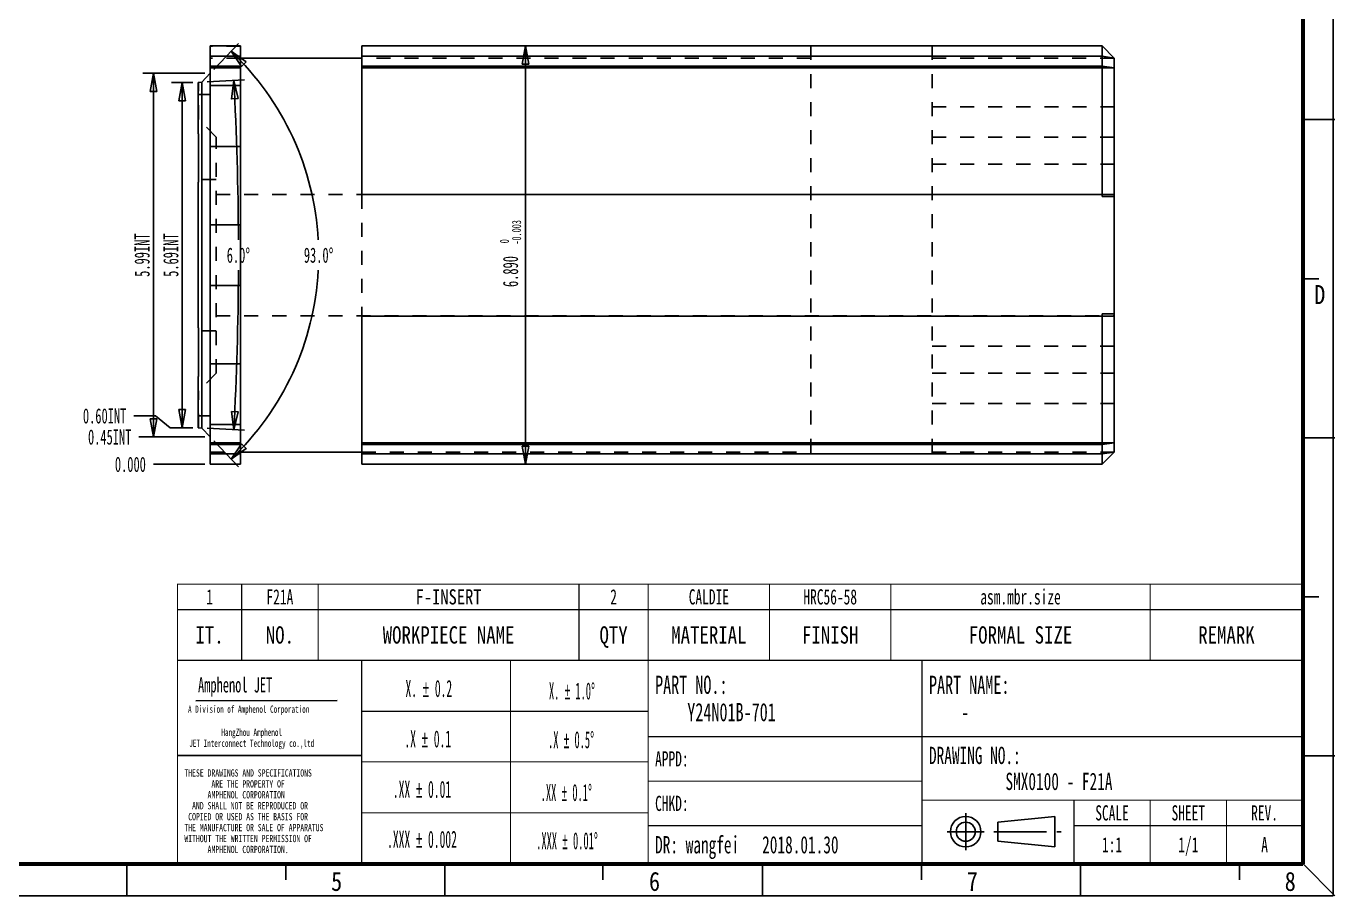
# Model space of a CAD drawing. Header units: millimetres. Extents: x 1.2 to 41.6, y 0.8 to 29.3.
# Drawn here: x 19.99 to 41.56, y 0.81 to 15.13 of the extents above; entities that cross this region are included whole.
import ezdxf
from ezdxf.enums import TextEntityAlignment as Align

# ---------------------------------------------------------------- set-up
doc = ezdxf.new("R2010")
doc.units = ezdxf.units.MM
doc.header["$LTSCALE"] = 2.31
doc.linetypes.add('CENTER', pattern=[0.6, 0.375, -0.075, 0.075, -0.075])
doc.linetypes.add('HIDDEN', pattern=[0.2, 0.1, -0.1])
doc.layers.get('0').update_dxf_attribs({"linetype": 'CONTINUOUS'})
for name, color, linetype in [('DEFAULT_1', 7, 'CENTER'), ('DEFAULT_2', 4, 'HIDDEN'), ('DIM', 7, 'CONTINUOUS'), ('NOTE', 7, 'CONTINUOUS')]:
    doc.layers.add(name, color=color, linetype=linetype)
doc.styles.get("Standard").update_dxf_attribs({"font": 'txt', "width": 0.6})
doc.styles.add('TEXTSTYLE_11', font='txt', dxfattribs={"width": 0.6})
doc.styles.add('TEXTSTYLE_12', font='txt', dxfattribs={"width": 0.6})
doc.styles.add('TEXTSTYLE_3', font='txt', dxfattribs={"width": 0.65})
doc.styles.add('TEXTSTYLE_4', font='txt', dxfattribs={"width": 0.8})
doc.styles.add('TEXTSTYLE_5', font='txt', dxfattribs={"width": 0.85})
doc.styles.add('TEXTSTYLE_6', font='txt', dxfattribs={"width": 0.5})
doc.styles.add('TEXTSTYLE_8', font='txt', dxfattribs={"width": 0.45})
doc.dimstyles.new('DIMSTYLE_11', dxfattribs={"dimtxt": 0.25, "dimasz": 0.3, "dimexe": 1.75, "dimexo": 0.875, "dimtad": 0, "dimtih": 1, "dimtoh": 1, "dimzin": 0, "dimdsep": 46, "dimtxsty": 'STANDARD', "dimblk": 'CLOSED', "dimblk1": 'CLOSED', "dimblk2": 'CLOSED', "dimcen": 0.09, "dimadec": 0, "dimazin": 0, "dimtp": 0.1, "dimtm": 0.1, "dimtfac": 1, "dimtofl": 0, "dimtmove": 0, "dimatfit": 3, "dimldrblk": 'CLOSED', "dimfxl": 1, "dimtolj": 1, "dimtzin": 0, "dimarcsym": 0})
doc.dimstyles.new('DIMSTYLE_12', dxfattribs={"dimtxt": 0.25, "dimasz": 0.3, "dimexe": 1.75, "dimexo": 0.875, "dimtad": 1, "dimzin": 0, "dimdsep": 46, "dimtxsty": 'STANDARD', "dimblk": 'CLOSED', "dimblk1": 'CLOSED', "dimblk2": 'CLOSED', "dimcen": 0.09, "dimadec": 0, "dimazin": 0, "dimtp": 0.1, "dimtm": 0.1, "dimtfac": 1, "dimtofl": 0, "dimtmove": 0, "dimatfit": 3, "dimldrblk": 'CLOSED', "dimfxl": 1, "dimtolj": 1, "dimtzin": 0, "dimarcsym": 0})
doc.dimstyles.new('DIMSTYLE_13', dxfattribs={"dimtxt": 0.25, "dimasz": 0.3, "dimexe": 1.75, "dimexo": 0.875, "dimtad": 0, "dimtih": 1, "dimtoh": 1, "dimdec": 1, "dimzin": 0, "dimdsep": 46, "dimtxsty": 'STANDARD', "dimblk": 'CLOSED', "dimblk1": 'CLOSED', "dimblk2": 'CLOSED', "dimcen": 0.09, "dimadec": 0, "dimazin": 0, "dimtp": 0.5, "dimtm": 0.5, "dimtfac": 1, "dimtdec": 1, "dimtofl": 0, "dimtmove": 0, "dimatfit": 3, "dimldrblk": 'CLOSED', "dimfxl": 1, "dimtolj": 1, "dimtzin": 0, "dimarcsym": 0})
doc.dimstyles.new('DIMSTYLE_4', dxfattribs={"dimtxt": 0.25, "dimasz": 0.3, "dimexe": 1.75, "dimexo": 0.875, "dimtad": 1, "dimdec": 3, "dimzin": 0, "dimdsep": 46, "dimtxsty": 'STANDARD', "dimblk": 'CLOSED', "dimblk1": 'CLOSED', "dimblk2": 'CLOSED', "dimcen": 0.09, "dimadec": 0, "dimazin": 0, "dimtol": 1, "dimtm": 0.003, "dimtfac": 0.6, "dimtdec": 3, "dimtofl": 0, "dimtmove": 0, "dimatfit": 3, "dimldrblk": 'CLOSED', "dimfxl": 1, "dimtolj": 1, "dimtzin": 0, "dimarcsym": 0})
doc.dimstyles.new('DIMSTYLE_7', dxfattribs={"dimtxt": 0.25, "dimasz": 0.3, "dimexe": 1.75, "dimexo": 0.875, "dimtad": 0, "dimtih": 1, "dimtoh": 1, "dimdec": 3, "dimzin": 0, "dimdsep": 46, "dimtxsty": 'STANDARD', "dimblk": 'CLOSED', "dimblk1": 'CLOSED', "dimblk2": 'CLOSED', "dimcen": 0.09, "dimadec": 0, "dimazin": 0, "dimtp": 0.1, "dimtm": 0.1, "dimtfac": 1, "dimtdec": 3, "dimtofl": 0, "dimtmove": 0, "dimatfit": 3, "dimldrblk": 'CLOSED', "dimfxl": 1, "dimtolj": 1, "dimtzin": 0, "dimarcsym": 0})

# ---------------------------------------------------------------- blocks, each defined once
blk = doc.blocks.new('_CLOSED')
at = {"color": 0, "linetype": 'ByBlock'}
for p, q in [((0, 0), (-1, 0.183)), ((-1, 0.183), (-1, -0.183)), ((-1, -0.183), (0, 0)), ((-1, 0), (0, 0))]:
    blk.add_line(p, q, dxfattribs=at)
blk = doc.blocks.new('*D12')
at = {"layer": 'DIM', "color": 2, "linetype": 'Continuous'}
for p in [(28.224, 14.802), (28.224, 7.912)]:
    blk.add_line(p, (28.224, 11.357), dxfattribs=at)
at = {"layer": 'DIM', "color": 2, "linetype": 'Continuous', "xscale": 0.3, "yscale": 0.3, "zscale": 0.3}
for p, rotation in [((28.224, 14.802), 90), ((28.224, 7.912), 270)]:
    blk.add_blockref('_CLOSED', p, dxfattribs=dict(at, rotation=rotation))
at = {"layer": 'DIM', "color": 2, "linetype": 'Continuous', "width": 0.6}
for s, height, p in [('-0.003', 0.15, (28.149, 11.732)), (' 0', 0.15, (27.949, 11.552)), ('6.890', 0.25, (28.099, 11.087))]:
    blk.add_text(s, height=height, rotation=90, dxfattribs=at).set_placement(p, align=Align.CENTER)
blk = doc.blocks.new('*D35')
at = {"layer": 'DIM', "color": 2, "linetype": 'Continuous'}
blk.add_line((22.938, 8.362), (21.851, 8.362), dxfattribs=at)
at = {"layer": 'DIM', "color": 2, "linetype": 'Continuous', "insert": (21.726, 8.487), "char_height": 0.25, "width": 1.05, "attachment_point": 3, "line_spacing_factor": 0.9}
blk.add_mtext('0.45INT', dxfattribs=at)
blk = doc.blocks.new('*D36')
at = {"layer": 'DIM', "color": 2, "linetype": 'Continuous'}
blk.add_line((22.938, 7.912), (22.09, 7.912), dxfattribs=at)
at = {"layer": 'DIM', "color": 2, "linetype": 'Continuous', "insert": (21.965, 8.037), "char_height": 0.25, "width": 0.75, "attachment_point": 3, "line_spacing_factor": 0.9}
blk.add_mtext('0.000', dxfattribs=at)
blk = doc.blocks.new('*D37')
at = {"layer": 'DIM', "color": 2, "linetype": 'Continuous'}
for p, q in [((22.126, 8.71), (21.767, 8.71)), ((22.368, 8.513), (22.126, 8.71)), ((22.738, 8.513), (22.368, 8.513))]:
    blk.add_line(p, q, dxfattribs=at)
at = {"layer": 'DIM', "color": 2, "linetype": 'Continuous', "insert": (21.642, 8.835), "char_height": 0.25, "width": 1.05, "attachment_point": 3, "line_spacing_factor": 0.9}
blk.add_mtext('0.60INT', dxfattribs=at)
blk = doc.blocks.new('*D38')
at = {"layer": 'DIM', "color": 2, "linetype": 'Continuous'}
for p, q in [((23.086, 14.416), (23.491, 14.843)), ((23.086, 8.299), (23.491, 7.872))]:
    blk.add_line(p, q, dxfattribs=at)
for points in [[(23.62, 14.541), (23.371, 14.716), (23.542, 14.464), (23.62, 14.541)], [(23.542, 8.251), (23.371, 7.999), (23.62, 8.173), (23.542, 8.251)]]:
    blk.add_lwpolyline(points, dxfattribs=at)
for start, end in [(3.0951, 46.5), (313.5, 356.9049)]:
    blk.add_arc((20.183, 11.357), 4.63, start, end, dxfattribs=at)
at = {"layer": 'DIM', "color": 2, "linetype": 'Continuous', "insert": (24.813, 11.482), "char_height": 0.25, "width": 0.76667, "attachment_point": 2, "line_spacing_factor": 0.9}
blk.add_mtext('93.0\\Fgdt;{\\Fgdt;~}', dxfattribs=at)
blk = doc.blocks.new('*D39')
at = {"layer": 'DIM', "color": 2, "linetype": 'Continuous'}
for p, q in [((22.973, 14.209), (23.591, 14.242)), ((22.973, 8.505), (23.591, 8.473))]:
    blk.add_line(p, q, dxfattribs=at)
for points in [[(23.486, 13.936), (23.416, 14.232), (23.376, 13.93), (23.486, 13.936)], [(23.376, 8.784), (23.416, 8.482), (23.486, 8.779), (23.376, 8.784)]]:
    blk.add_lwpolyline(points, dxfattribs=at)
for start, end in [(0.2607, 3), (357, 359.7393)]:
    blk.add_arc((-31.447, 11.357), 54.938, start, end, dxfattribs=at)
at = {"layer": 'DIM', "color": 2, "linetype": 'Continuous', "insert": (23.491, 11.482), "char_height": 0.25, "width": 0.61667, "attachment_point": 2, "line_spacing_factor": 0.9}
blk.add_mtext('6.0\\Fgdt;{\\Fgdt;~}', dxfattribs=at)
blk = doc.blocks.new('*D40')
at = {"layer": 'DIM', "color": 2, "linetype": 'Continuous'}
for p, q in [((22.738, 14.201), (22.388, 14.201)), ((22.563, 14.201), (22.563, 11.357)), ((22.563, 8.513), (22.563, 11.357)), ((22.738, 8.513), (22.388, 8.513))]:
    blk.add_line(p, q, dxfattribs=at)
at = {"layer": 'DIM', "color": 2, "linetype": 'Continuous', "xscale": 0.3, "yscale": 0.3, "zscale": 0.3}
for p, rotation in [((22.563, 14.201), 90), ((22.563, 8.513), 270)]:
    blk.add_blockref('_CLOSED', p, dxfattribs=dict(at, rotation=rotation))
at = {"layer": 'DIM', "color": 2, "linetype": 'Continuous', "insert": (22.251, 11.357), "char_height": 0.25, "width": 1.05, "attachment_point": 2, "rotation": 90, "line_spacing_factor": 0.9}
blk.add_mtext('5.69INT', dxfattribs=at)
blk = doc.blocks.new('*D41')
at = {"layer": 'DIM', "color": 2, "linetype": 'Continuous'}
for p, q in [((22.938, 14.352), (21.915, 14.352)), ((22.09, 14.352), (22.09, 11.357)), ((22.09, 8.362), (22.09, 11.357)), ((22.938, 8.362), (21.915, 8.362))]:
    blk.add_line(p, q, dxfattribs=at)
at = {"layer": 'DIM', "color": 2, "linetype": 'Continuous', "xscale": 0.3, "yscale": 0.3, "zscale": 0.3}
for p, rotation in [((22.09, 14.352), 90), ((22.09, 8.362), 270)]:
    blk.add_blockref('_CLOSED', p, dxfattribs=dict(at, rotation=rotation))
at = {"layer": 'DIM', "color": 2, "linetype": 'Continuous', "insert": (21.777, 11.357), "char_height": 0.25, "width": 1.05, "attachment_point": 2, "rotation": 90, "line_spacing_factor": 0.9}
blk.add_mtext('5.99INT', dxfattribs=at)
blk = doc.blocks.new('*T43')
at = {"color": 2, "linetype": 'Continuous', "const_width": 0.02}
for points in [[(18.5555, 4.606), (-0.01, 4.606)], [(0, 0), (0, 4.606)], [(1.058, 3.352), (1.058, 4.606)], [(2.318, 3.352), (2.318, 4.606)], [(6.618, 3.352), (6.618, 4.606)], [(7.758, 0), (7.758, 4.606)], [(9.758, 3.352), (9.758, 4.606)], [(11.758, 3.352), (11.758, 4.606)], [(16.0315, 3.352), (16.0315, 4.606)], [(18.5455, 0), (18.5455, 4.606)], [(18.5455, 4.187), (0, 4.187)], [(18.5455, 3.352), (0, 3.352)], [(3.036, 0), (3.036, 3.352)], [(5.489, 0), (5.489, 3.352)], [(12.272, 0), (12.272, 3.352)], [(7.758, 2.512), (3.036, 2.512)], [(18.5455, 2.095), (7.758, 2.095)], [(7.758, 1.679), (3.036, 1.679)], [(12.272, 1.362), (7.758, 1.362)], [(18.5455, 1.048), (12.272, 1.048)], [(14.7745, 0), (14.7745, 1.048)], [(16.0315, 0), (16.0315, 1.048)], [(17.2885, 0), (17.2885, 1.048)], [(7.758, 0.84), (3.036, 0.84)], [(12.272, 0.629), (7.758, 0.629)], [(18.5455, 0.629), (14.7745, 0.629)], [(18.5555, 0), (-0.01, 0)]]:
    blk.add_lwpolyline(points, dxfattribs=at)
at = {"layer": 'NOTE', "color": 2, "linetype": 'Continuous', "line_spacing_factor": 0.9}
for s, insert, char_height, width, attachment_point, style in [('asm.mbr.size', (13.89475, 4.5215), 0.25, 3.9, 2, 'TEXTSTYLE_3'), ('1', (0.529, 4.5215), 0.25, 0.325, 2, 'TEXTSTYLE_3'), ('F21A', (1.688, 4.5215), 0.25, 1.3, 2, 'TEXTSTYLE_3'), ('F-INSERT', (4.468, 4.5215), 0.25, 3.2, 2, 'TEXTSTYLE_4'), ('2', (7.188, 4.5215), 0.25, 0.325, 2, 'TEXTSTYLE_3'), ('CALDIE', (8.758, 4.5215), 0.25, 1.95, 2, 'TEXTSTYLE_3'), ('HRC56-58', (10.758, 4.5215), 0.25, 2.6, 2, 'TEXTSTYLE_3'), ('IT.', (0.529, 3.912), 0.285, 1.368, 2, 'TEXTSTYLE_4'), ('NO.', (1.688, 3.912), 0.285, 1.368, 2, 'TEXTSTYLE_4'), ('WORKPIECE NAME', (4.468, 3.912), 0.285, 6.384, 2, 'TEXTSTYLE_4'), ('QTY', (7.188, 3.912), 0.285, 1.368, 2, 'TEXTSTYLE_4'), ('MATERIAL', (8.758, 3.912), 0.285, 3.648, 2, 'TEXTSTYLE_4'), ('FINISH', (10.758, 3.912), 0.285, 2.736, 2, 'TEXTSTYLE_4'), ('FORMAL SIZE', (13.89475, 3.912), 0.285, 5.016, 2, 'TEXTSTYLE_4'), ('REMARK', (17.2885, 3.912), 0.285, 2.736, 2, 'TEXTSTYLE_4'), ('PART NO.:\\P    Y24N01B-701 ', (7.87175, 3.0985), 0.3, 6.24, 1, 'TEXTSTYLE_3'), ('PART NAME:  \\P    -', (12.38575, 3.0985), 0.3, 4.68, 1, 'TEXTSTYLE_3'), ('APPD:  ', (7.87175, 1.8535), 0.25, 2.275, 1, 'TEXTSTYLE_3'), ('DRAWING NO.:   \\P          SMX0100 - F21A', (12.38575, 1.92775), 0.285, 8.892, 1, 'TEXTSTYLE_3'), (' \\P \\P \\P \\P \\P \\P \\P \\P \\PTHESE DRAWINGS AND SPECIFICATIONS\\P       ARE THE PROPERTY OF\\P      AMPHENOL CORPORATION\\P  AND SHALL NOT BE REPRODUCED OR\\P COPIED OR USED AS THE BASIS FOR\\PTHE MANUFACTURE OR SALE OF APPARATUS\\PWITHOUT THE WRITTEN PERMISSION OF\\P      AMPHENOL CORPORATION. ', (0.11375, 3.177), 0.12, 5.616, 1, 'TEXTSTYLE_3'), ('CHKD:', (7.87175, 1.1205), 0.25, 1.625, 1, 'TEXTSTYLE_3'), ('SCALE', (15.403, 0.9635), 0.25, 1.625, 2, 'TEXTSTYLE_3'), ('SHEET', (16.66, 0.9635), 0.25, 1.625, 2, 'TEXTSTYLE_3'), ('REV.', (17.917, 0.9635), 0.25, 1.3, 2, 'TEXTSTYLE_3'), ('DR: wangfei   2018.01.30', (7.87175, 0.457), 0.285, 8.892, 1, 'TEXTSTYLE_3'), ('1:1', (15.403, 0.4395), 0.25, 0.975, 2, 'TEXTSTYLE_3'), ('1/1', (16.66, 0.4395), 0.25, 0.975, 2, 'TEXTSTYLE_3'), ('A', (17.917, 0.4395), 0.25, 0.325, 2, 'TEXTSTYLE_3')]:
    blk.add_mtext(s, dxfattribs=dict(at, insert=insert, char_height=char_height, width=width, attachment_point=attachment_point, style=style))

msp = doc.modelspace()

# ---------------------------------------------------------------- linework, layer by layer
at = {"color": 7, "linetype": 'Continuous'}
for p, q in [((41.5345, 0.8057), (41.5345, 29.3056)), ((23.0254, 7.912), (23.0254, 14.8023)), ((23.5254, 14.8023), (23.0254, 14.8023)), ((23.5254, 7.912), (23.5254, 14.8023)), ((25.5254, 12.3531), (25.5254, 14.8023)), ((37.7253, 14.8023), (25.5254, 14.8023)), ((37.7253, 14.8023), (37.7253, 12.3531)), ((37.9253, 14.6023), (37.7253, 14.8023)), ((23.0254, 14.6334), (23.5254, 14.6334)), ((23.5254, 14.4716), (23.0254, 14.4716)), ((23.5254, 14.6023), (25.5254, 14.6023)), ((25.5254, 14.6334), (37.7253, 14.6334)), ((37.7253, 14.4716), (25.5254, 14.4716)), ((37.9253, 14.6021), (37.7253, 14.6334)), ((37.7253, 14.4716), (37.9253, 14.4404)), ((37.9253, 8.1123), (37.9253, 14.6021)), ((23.0254, 14.3522), (22.8854, 14.2046)), ((23.0254, 14.4403), (23.5254, 14.4403)), ((25.5254, 14.4403), (37.9253, 14.4403)), ((22.8854, 14.2046), (22.8251, 14.2014)), ((22.8251, 13.3572), (22.8251, 14.2014)), ((22.8854, 8.5098), (22.8854, 14.2046)), ((23.5254, 14.1484), (23.0254, 14.1484)), ((22.8251, 14.0011), (23.0254, 14.0011)), ((41.5607, 13.5889), (41.0368, 13.5889)), ((22.8251, 13.3572), (22.8331, 13.3572)), ((22.8331, 13.3572), (22.8331, 12.5572)), ((23.0254, 13.1484), (23.5254, 13.1484)), ((22.8251, 10.1572), (22.8251, 12.5572)), ((22.8251, 12.5572), (22.8331, 12.5572)), ((37.9253, 12.3531), (25.5254, 12.3531)), ((23.5254, 11.8572), (23.0254, 11.8572)), ((23.0254, 10.8572), (23.5254, 10.8572)), ((41.2988, 10.9694), (41.0368, 10.9694)), ((25.5254, 7.912), (25.5254, 10.3531)), ((25.5254, 10.3531), (37.9253, 10.3531)), ((37.7253, 10.3531), (37.7253, 7.912)), ((22.8251, 10.1572), (22.8331, 10.1572)), ((22.8331, 10.1572), (22.8331, 9.3572)), ((23.5254, 9.5659), (23.0254, 9.5659)), ((22.8251, 8.5129), (22.8251, 9.3572)), ((22.8251, 9.3572), (22.8331, 9.3572)), ((23.0254, 8.7132), (22.8251, 8.7132)), ((22.8251, 8.5129), (22.8854, 8.5098)), ((22.8854, 8.5098), (23.0254, 8.3622)), ((23.0254, 8.5659), (23.5254, 8.5659)), ((23.5254, 8.2659), (23.0254, 8.2659)), ((23.0254, 8.2372), (23.5254, 8.2372)), ((37.9253, 8.2659), (25.5254, 8.2659)), ((25.5254, 8.2372), (37.7253, 8.2372)), ((37.9253, 8.2659), (37.7253, 8.2372)), ((41.5607, 8.35), (41.0368, 8.35)), ((23.5254, 8.0836), (23.0254, 8.0836)), ((25.5254, 8.112), (23.5254, 8.112)), ((37.7253, 8.0836), (25.5254, 8.0836)), ((37.7253, 8.0836), (37.9253, 8.1123)), ((37.7253, 7.912), (37.9253, 8.112)), ((23.5254, 7.912), (23.0254, 7.912)), ((37.7253, 7.912), (25.5254, 7.912)), ((41.2988, 5.7305), (41.0368, 5.7305)), ((22.7869, 4.0194), (25.1187, 4.0216)), ((22.4866, 3.1163), (25.525, 3.1163)), ((41.5607, 3.111), (41.0368, 3.111)), ((21.6527, 0.8059), (21.6527, 1.3298)), ((24.2722, 1.0678), (24.2722, 1.3298)), ((26.8917, 0.8059), (26.8917, 1.3298)), ((29.4942, 1.0678), (29.4942, 1.3298)), ((32.1306, 0.8059), (32.1306, 1.3298)), ((34.7501, 1.0675), (34.7501, 1.3295)), ((37.3696, 0.8059), (37.3696, 1.3298)), ((39.989, 1.0678), (39.989, 1.3298)), ((41.0368, 1.3298), (41.5607, 0.8059)), ((1.2216, 0.8057), (41.5345, 0.8057))]:
    msp.add_line(p, q, dxfattribs=at)
at = {"color": 1, "linetype": 'Continuous'}
for p, q in [((36.9484, 2.113), (36.0054, 2.0187)), ((36.0054, 2.0187), (36.0054, 1.7044)), ((36.9484, 2.113), (36.9484, 1.6101)), ((36.9484, 1.6101), (36.0054, 1.7044))]:
    msp.add_line(p, q, dxfattribs=at)
at = {"color": 7, "linetype": 'Continuous', "const_width": 0.07}
for points in [[(41.0368, 1.3298), (41.0368, 28.7819)], [(1.7447, 1.3298), (41.0368, 1.3298)]]:
    msp.add_lwpolyline(points, dxfattribs=at)
at = {"color": 1, "linetype": 'Continuous'}
for radius in [0.2515, 0.1572]:
    msp.add_circle((35.477, 1.8616), radius, dxfattribs=at)
at = {"layer": 'DEFAULT_1', "color": 6, "linetype": 'CENTER'}
for p, q in [((35.477, 2.1646), (35.477, 1.5585)), ((35.1739, 1.8616), (35.78, 1.8616)), ((35.9419, 1.8616), (37.048, 1.8616))]:
    msp.add_line(p, q, dxfattribs=at)
at = {"layer": 'DEFAULT_2', "color": 4, "linetype": 'HIDDEN'}
for p, q in [((23.5254, 14.7973), (23.0254, 14.7973)), ((32.9253, 14.8023), (32.9253, 7.9121)), ((34.9253, 14.8023), (34.9253, 7.912)), ((23.5254, 14.602), (23.0254, 14.602)), ((32.9253, 14.602), (25.5254, 14.602)), ((37.9253, 14.602), (34.9253, 14.602)), ((22.8331, 13.5934), (22.8331, 14.2019)), ((23.1251, 13.3014), (22.8251, 13.6014)), ((34.9253, 13.802), (37.9253, 13.802)), ((23.1251, 9.4129), (23.1251, 13.3014)), ((37.9253, 13.302), (34.9253, 13.302)), ((34.9253, 12.8572), (37.9253, 12.8572)), ((23.1251, 12.6014), (22.8331, 12.6014)), ((23.1251, 12.3572), (37.9253, 12.3572)), ((25.5254, 12.3531), (25.5254, 10.3531)), ((37.7253, 12.3531), (37.7253, 12.3254)), ((37.9253, 12.3254), (37.7253, 12.3254)), ((23.1251, 10.3572), (37.9253, 10.3572)), ((37.9253, 10.3889), (37.7253, 10.3889)), ((37.7253, 10.3531), (37.7253, 10.3889)), ((23.1251, 10.1129), (22.8331, 10.1129)), ((37.9253, 9.8572), (34.9253, 9.8572)), ((23.1251, 9.4129), (22.8251, 9.1129)), ((34.9253, 9.4123), (37.9253, 9.4123)), ((22.8331, 8.5125), (22.8331, 9.1209)), ((34.9253, 8.9123), (37.9253, 8.9123)), ((23.0254, 8.1123), (23.5254, 8.1123)), ((25.5254, 8.1123), (32.9253, 8.1123)), ((34.9253, 8.1123), (37.9253, 8.1123)), ((23.5254, 7.917), (23.0254, 7.917))]:
    msp.add_line(p, q, dxfattribs=at)

# ---------------------------------------------------------------- block references
msp.add_blockref('*T43', (22.4859, 1.3327))

# ---------------------------------------------------------------- texts
at = {"color": 7, "linetype": 'Continuous', "char_height": 0.3143, "width": 0.267186, "line_spacing_factor": 0.9, "style": 'TEXTSTYLE_5'}
for s, insert, attachment_point in [('D', (41.404, 10.8647), 3), ('5', (25.1093, 1.2006), 2), ('6', (30.3483, 1.2006), 2), ('7', (35.5872, 1.2006), 2), ('8', (40.8261, 1.2006), 2)]:
    msp.add_mtext(s, dxfattribs=dict(at, insert=insert, attachment_point=attachment_point))
at = {"layer": 'NOTE', "color": 2, "linetype": 'Continuous', "attachment_point": 1, "line_spacing_factor": 0.9}
for s, insert, char_height, width, style in [('Amphenol JET', (22.8248, 4.4052), 0.25, 2.287175, 'TEXTSTYLE_11'), ('X. \\Fgdt;{\\Fgdt;`}\\Ftxt; 0.2', (26.2436, 4.3604), 0.28, 1.306667, 'TEXTSTYLE_6'), ('X. \\Fgdt;{\\Fgdt;`}\\Ftxt; 1.0\\Fgdt;{\\Fgdt;~}', (28.6089, 4.3192), 0.28, 1.395333, 'TEXTSTYLE_8'), ('A Division of Amphenol Corporation', (22.6601, 3.9398), 0.12, 2.652045, 'TEXTSTYLE_11'), ('         HangZhou Amphenol \\PJET Interconnect Technology co.,ltd', (22.6809, 3.5589), 0.12, 2.671406, 'TEXTSTYLE_12'), ('.X \\Fgdt;{\\Fgdt;`}\\Ftxt; 0.1', (26.2265, 3.5306), 0.28, 1.306667, 'TEXTSTYLE_6'), ('.X \\Fgdt;{\\Fgdt;`}\\Ftxt; 0.5\\Fgdt;{\\Fgdt;~}', (28.5939, 3.5164), 0.28, 1.395333, 'TEXTSTYLE_8'), ('.XX \\Fgdt;{\\Fgdt;`}\\Ftxt; 0.01', (26.0363, 2.6999), 0.28, 1.586667, 'TEXTSTYLE_6'), ('.XX \\Fgdt;{\\Fgdt;`}\\Ftxt; 0.1\\Fgdt;{\\Fgdt;~}', (28.4726, 2.6474), 0.28, 1.521333, 'TEXTSTYLE_8'), ('.XXX \\Fgdt;{\\Fgdt;`}\\Ftxt; 0.002', (25.941, 1.8764), 0.28, 1.866667, 'TEXTSTYLE_6'), ('.XXX \\Fgdt;{\\Fgdt;`}\\Ftxt; 0.01\\Fgdt;{\\Fgdt;~}', (28.3983, 1.8526), 0.28, 1.773333, 'TEXTSTYLE_8')]:
    msp.add_mtext(s, dxfattribs=dict(at, insert=insert, char_height=char_height, width=width, style=style))

# ---------------------------------------------------------------- dimensions: what is measured, and where the dimension line sits
at = {"layer": 'DIM', "color": 2, "linetype": 'Continuous'}
for base, line1, line2, picture, middle in [((24.8135, 11.3572), ((23.491, 7.8716), (23.0857, 8.2988)), ((23.0857, 14.4156), (23.491, 14.8427)), '*D38', (24.8135, 11.3572)), ((23.4914, 11.3572), ((23.5909, 8.4728), (22.9728, 8.5052)), ((22.9728, 14.2092), (23.5909, 14.2416)), '*D39', (23.4914, 11.3572))]:
    dim = msp.add_angular_dim_2l(base=base, line1=line1, line2=line2, dimstyle='DIMSTYLE_13', dxfattribs=at)
    dim.commit()
    dim.dimension.update_dxf_attribs({"geometry": picture, "text_midpoint": middle, "dimtype": 162})
dim = msp.add_linear_dim(base=(28.224, 7.912), p1=(25.5254, 14.8023), p2=(25.5254, 7.912), angle=270, dimstyle='DIMSTYLE_4', dxfattribs=at)
dim.commit()
dim.dimension.update_dxf_attribs({"geometry": '*D12', "text_midpoint": (28.224, 11.3572), "dimtype": 160})
for base, p1, p2, angle, picture, middle in [((22.0897, 14.3522), (23.8129, 8.3622), (23.8129, 14.3522), 90, '*D41', (22.0897, 11.3572)), ((22.5632, 8.5129), (21.5132, 14.2014), (21.5132, 8.5129), 270, '*D40', (22.5632, 11.3572))]:
    dim = msp.add_linear_dim(base=base, p1=p1, p2=p2, angle=angle, text='<>INT', dimstyle='DIMSTYLE_12', dxfattribs=at)
    dim.commit()
    dim.dimension.update_dxf_attribs({"geometry": picture, "text_midpoint": middle, "dimtype": 160})
for feature_location, offset, origin, picture, middle in [((22.7376, 8.5129), (-0.9711, 0.1966), (22.8251, 7.912), '*D37', (21.1165, 8.7096)), ((22.9379, 8.3622), (-1.0869, 0), (23.0254, 7.912), '*D35', (21.201, 8.3622))]:
    dim = msp.add_ordinate_dim(feature_location=feature_location, offset=offset, dtype=0, origin=origin, text='<>INT', dimstyle='DIMSTYLE_11', override={"dimtad": 1, "dimtih": 0, "dimtoh": 0}, dxfattribs=at)
    dim.commit()
    dim.dimension.update_dxf_attribs({"geometry": picture, "text_midpoint": middle})
dim = msp.add_ordinate_dim(feature_location=(22.937923513, 7.9120286617), offset=(-0.8474726485, 0), dtype=0, origin=(23.025423513, 7.9120286617), dimstyle='DIMSTYLE_7', override={"dimtad": 1, "dimtih": 0, "dimtoh": 0}, dxfattribs=at)
dim.commit()
dim.dimension.update_dxf_attribs({"geometry": '*D36', "text_midpoint": (21.5904508645, 7.9120286617)})

doc.saveas('drawing.dxf')
